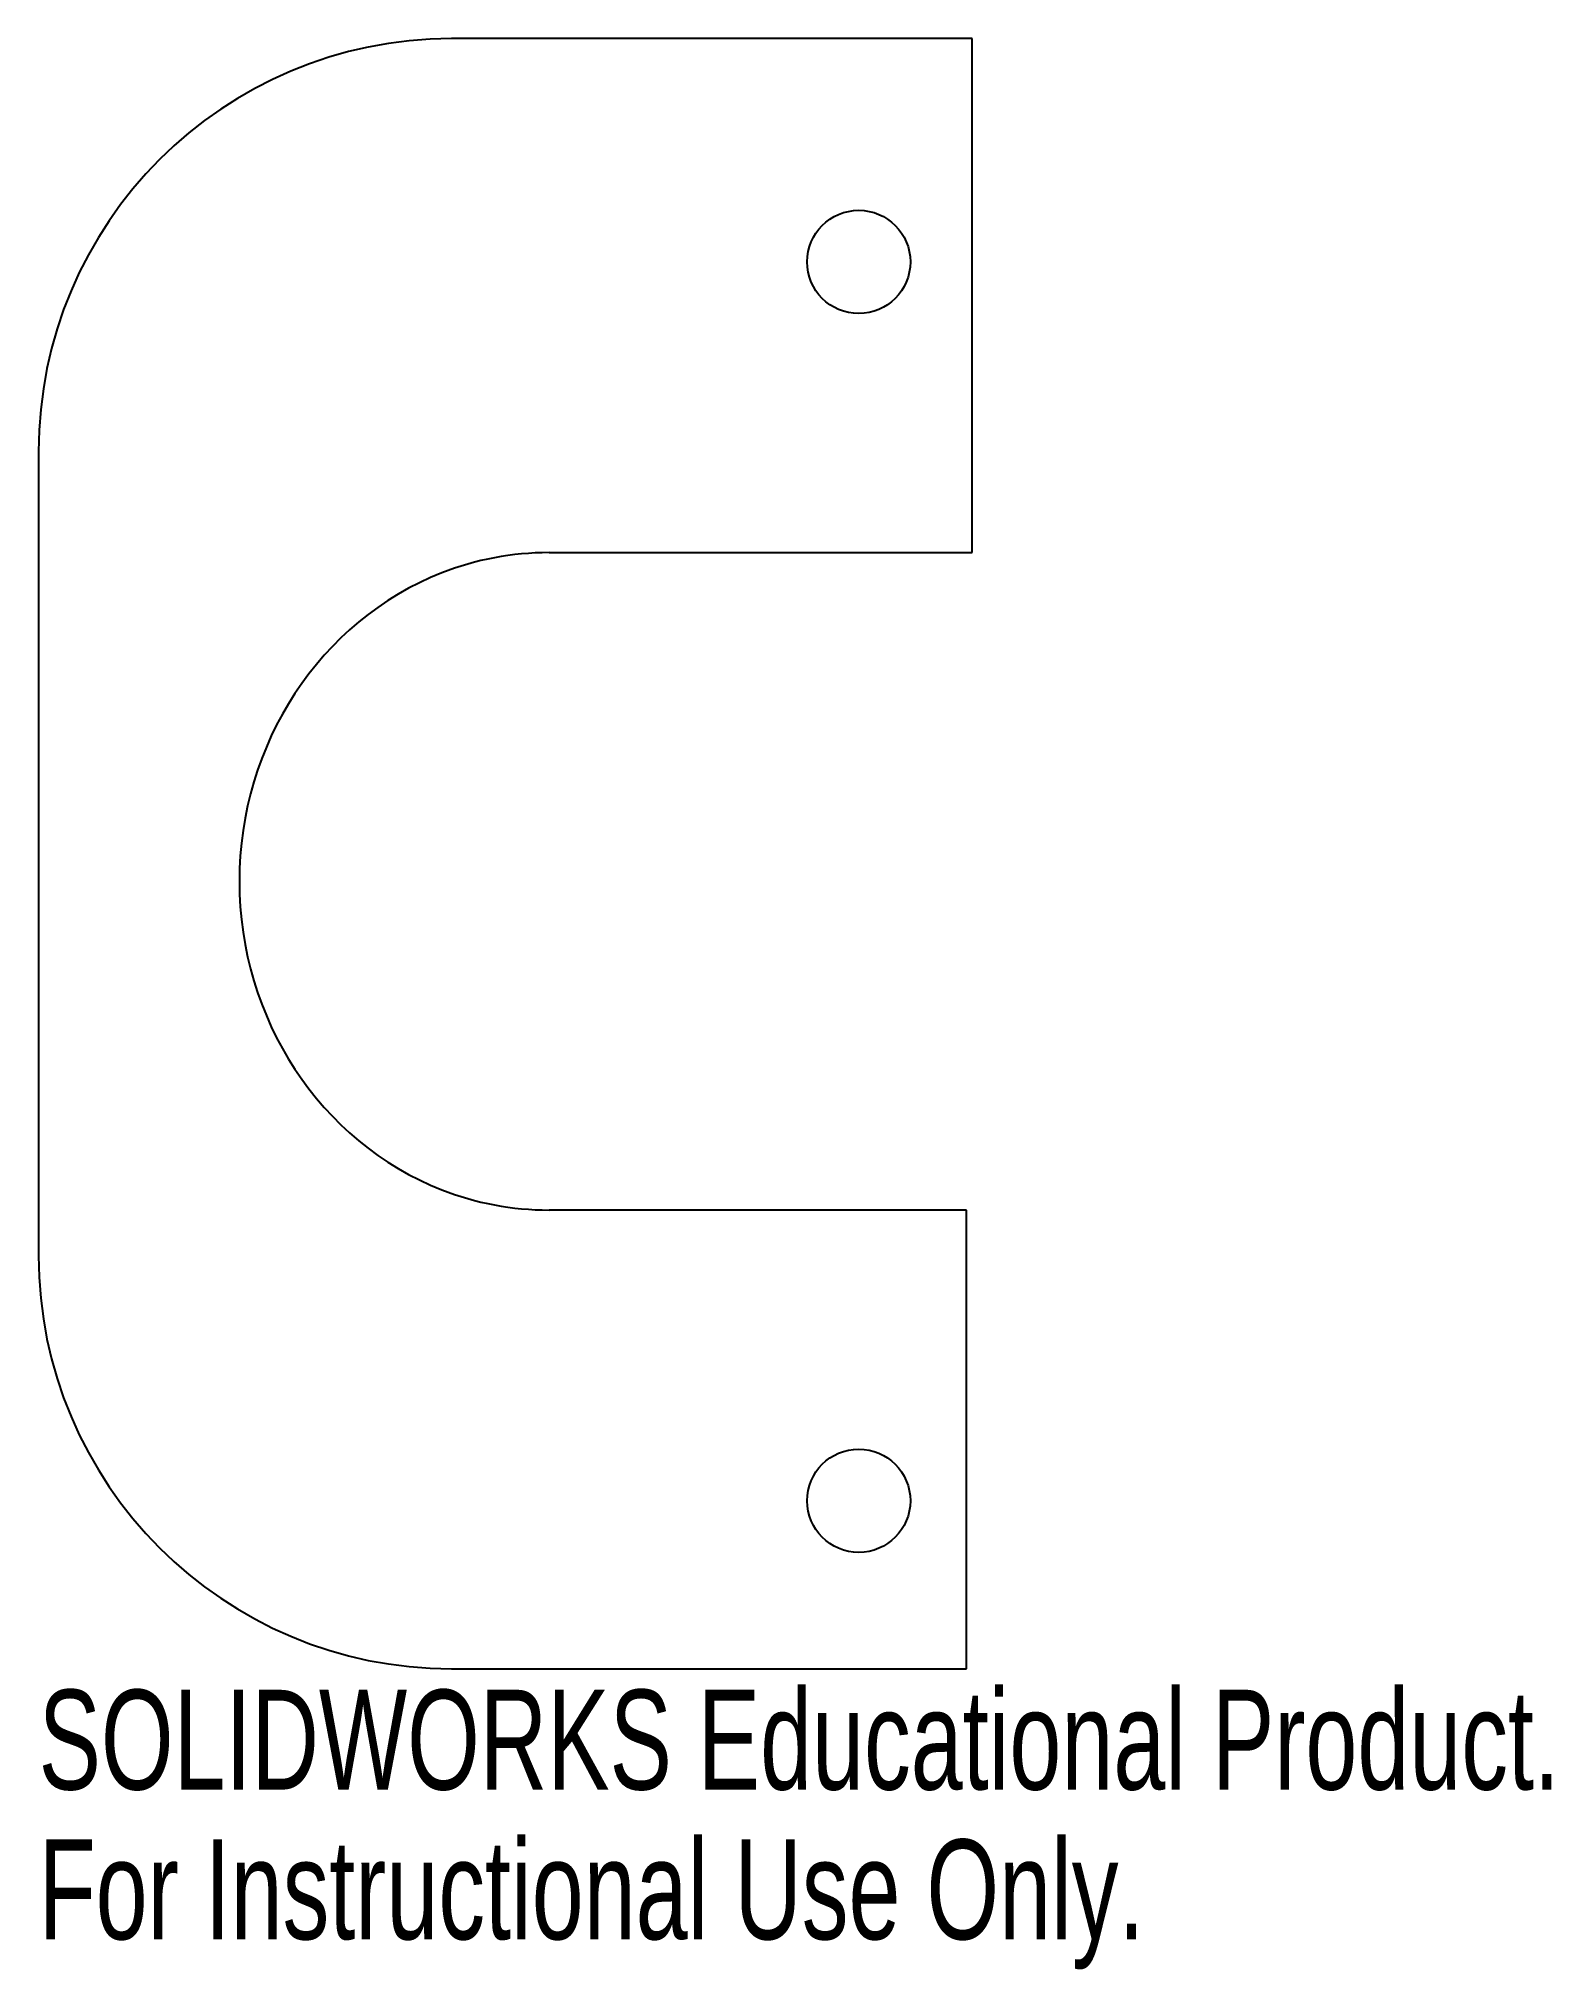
# Model space of a CAD drawing. Header units: millimetres. Extents: x -469.9 to -396.7, y -311.3 to -217.8.
import ezdxf

# ---------------------------------------------------------------- set-up
doc = ezdxf.new("R2010")
doc.units = ezdxf.units.MM
doc.styles.add('SLDTEXTSTYLE0', font='TXT', dxfattribs={"width": 0.7})

msp = doc.modelspace()

# ---------------------------------------------------------------- linework, layer by layer
at = {"color": 7, "linetype": 'Continuous', "lineweight": 25}
for p, q in [((-424.729, -217.79), (-449.938, -217.79)), ((-424.729, -242.686), (-424.729, -217.79)), ((-469.938, -237.79), (-469.938, -276.74)), ((-445.216, -242.686), (-424.729, -242.686)), ((-425.002, -274.525), (-445.216, -274.525)), ((-425.002, -296.74), (-425.002, -274.525)), ((-449.938, -296.74), (-425.002, -296.74))]:
    msp.add_line(p, q, dxfattribs=at)
for centre in [(-430.216, -228.605), (-430.216, -288.605)]:
    msp.add_circle(centre, 2.5, dxfattribs=at)
for centre, radius, start, end in [((-449.938, -237.79), 20, 90, 180), ((-445.216, -256.924), 14.238, 90, 111.42172), ((-445.216, -260.287), 14.238, 248.57828, 270), ((-449.938, -276.74), 20, 180, 270)]:
    msp.add_arc(centre, radius, start, end, dxfattribs=at)
msp.add_ellipse((-445.216, -258.605), major_axis=(0, -15.923), ratio=0.942019, start_param=3.495608, end_param=5.92917, dxfattribs=at)

# ---------------------------------------------------------------- texts
at = {"color": 7, "linetype": 'Continuous', "char_height": 4.83362, "attachment_point": 1, "style": 'SLDTEXTSTYLE0'}
for s, insert in [('SOLIDWORKS Educational Product.', (-469.938, -297.759)), ('For Instructional Use Only.', (-469.938, -305.01))]:
    msp.add_mtext(s, dxfattribs=dict(at, insert=insert))

doc.saveas('drawing.dxf')
